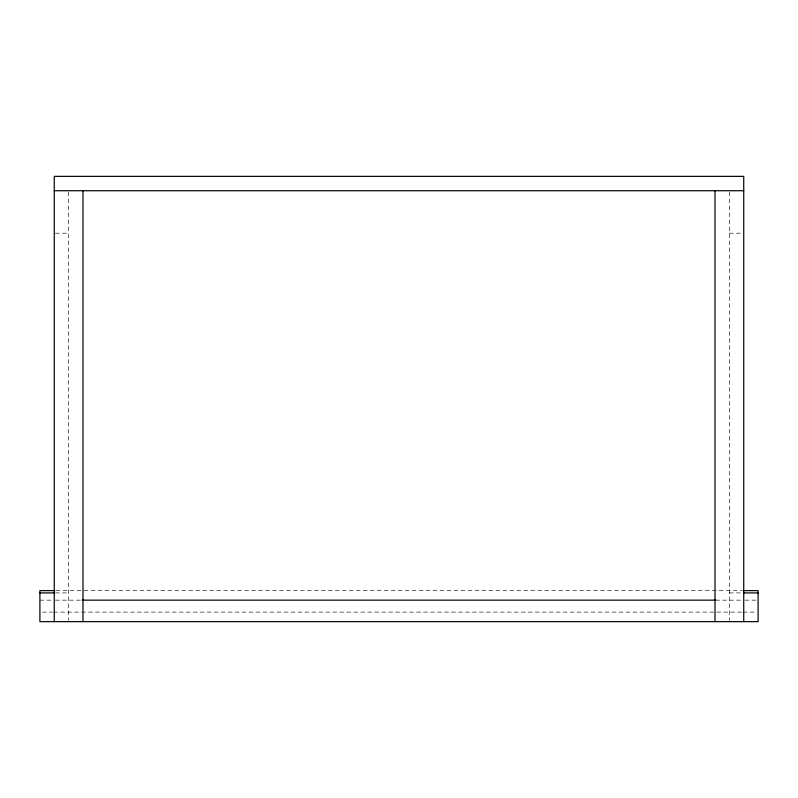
<?xml version="1.0" encoding="UTF-8"?>
<svg xmlns="http://www.w3.org/2000/svg" width="798" height="798" viewBox="0 0 798 798"><rect width="100%" height="100%" fill="white"/><g stroke="black" fill="none" stroke-linecap="round" stroke-linejoin="round"><path stroke-width="0.6" stroke-dasharray="3.99 2.99" d="M55.461 233.206L68.628 233.206M729.372 233.206L742.539 233.206M56.109 590.62L741.891 590.62M55.461 592.914L68.628 592.914M729.372 592.914L742.539 592.914M39.9 600.156L53.067 600.156M55.461 600.156L82.344 600.156M715.656 600.156L742.539 600.156M744.933 600.156L756.903 600.156M42.394 612.106L52.369 612.106M53.616 612.106L741.891 612.106M743.138 612.106L756.853 612.106M729.372 191.939L729.372 620.445M68.628 191.939L68.628 620.445"/><path stroke-width="1.2" d="M54.264 190.722L743.736 190.722M54.863 590.62L39.9 590.62L39.9 621.642L758.1 621.642L758.1 590.62L743.138 590.62M39.9 592.914L54.264 592.914M743.736 592.914L758.1 592.914M82.344 600.156L715.656 600.156M743.736 621.642L743.736 176.358L54.264 176.358L54.264 621.642M715.008 190.722L715.008 621.642M82.992 190.722L82.992 621.642"/></g></svg>
